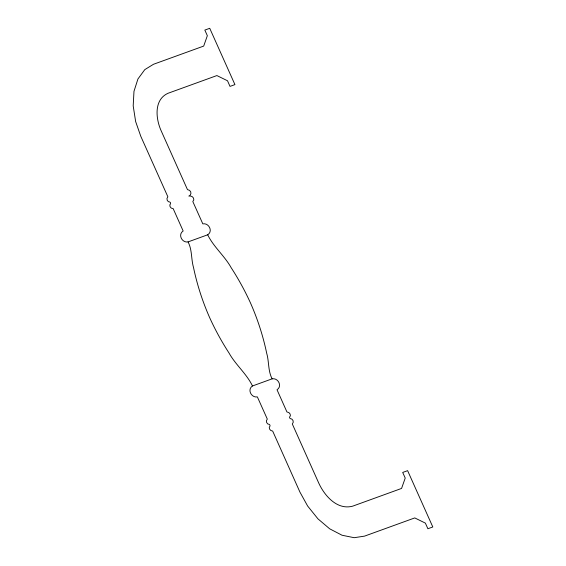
<?xml version="1.0" encoding="UTF-8"?>
<svg xmlns="http://www.w3.org/2000/svg" width="566" height="566" viewBox="0 0 566 566"><rect width="100%" height="100%" fill="white"/><g stroke="black" fill="none" stroke-linecap="round" stroke-linejoin="round"><path stroke-width="0.85" d="M252.478 385.97C246.953 389.458 251.361 398.054 257.36 396.886L267.301 419.066L266.402 420.8L266.657 422.576L267.838 424.012C269.911 424.146 270.831 425.611 269.275 427.217L269.529 428.993L270.711 430.422L272.692 431.115L299.952 492.13L307.621 506.004L317.936 518.831L329.674 528.807L342.034 535.238L354.175 537.7L364.568 536.122L414.765 517.918L425.377 523.118L427.889 528.75L432.806 526.967L407.619 470.657L402.702 472.44L405.221 478.065L401.57 488.43L352.668 506.167C337.152 510.334 324.53 495.766 318.743 483.067L292.325 424.005L293.245 422.25L292.997 420.481L291.815 419.045C289.58 418.734 288.794 417.489 290.379 415.84L290.125 414.064L288.943 412.628L286.927 411.942L277.022 389.755C282.597 386.288 278.161 377.621 272.14 378.838L252.478 385.97C246.691 373.815 235.597 364.879 229.025 353.007C221.73 341.751 215.264 329.978 209.717 317.767C202.578 301.628 197.117 284.762 193.515 267.485C191.046 259.087 192.27 249.733 188.039 241.915C182.04 243.083 177.632 234.487 183.158 230.999L173.154 208.599L171.265 208.118L170.083 206.682L169.828 204.906C171.342 203.088 170.5 201.85 168.392 201.701L167.211 200.265L166.963 198.489L167.854 196.756L140.792 136.314L135.635 121.527L133.194 105.842L133.979 91.331L137.934 78.978L144.797 69.625L153.499 64.276L203.696 46.079L207.347 35.708L204.828 30.083L209.738 28.3L234.932 84.61L230.015 86.393L227.504 80.768L216.891 75.568L167.982 93.298C153.535 99.793 155.799 119.178 161.31 131.121L187.48 189.631L189.497 190.317L190.685 191.754L190.933 193.53L190.183 195.164L188.825 196.098L190.572 196.02L192.369 196.735L193.551 198.171L193.805 199.94L192.801 201.51L202.819 223.867C208.84 222.65 213.276 231.317 207.701 234.791L188.039 241.915M207.701 234.791C213.531 246.918 224.61 255.867 231.183 267.732C238.477 278.988 244.944 290.768 250.497 302.98C257.629 319.118 263.091 335.978 266.692 353.255C269.168 361.66 267.93 371.013 272.14 378.838"/></g></svg>
